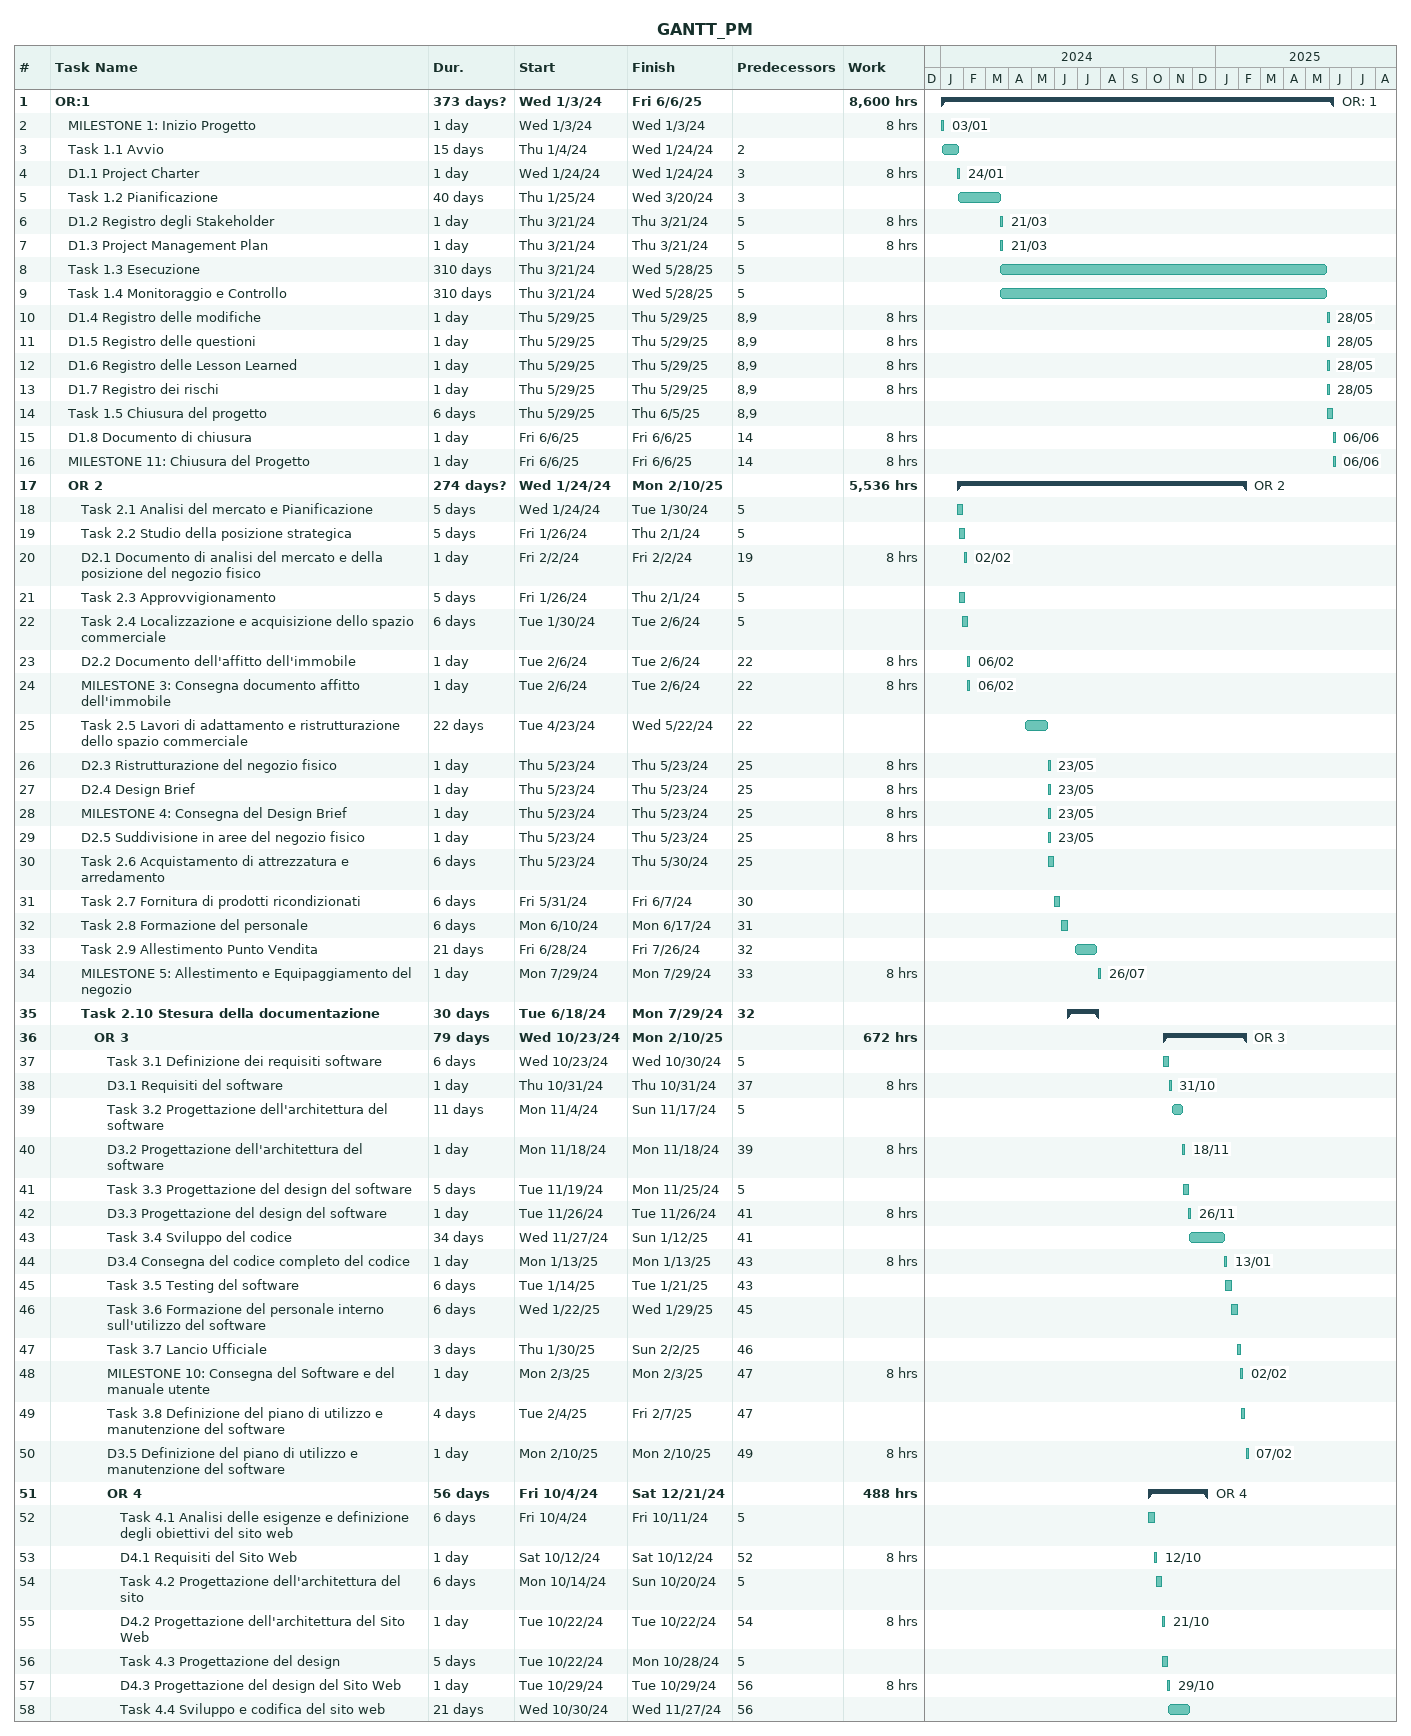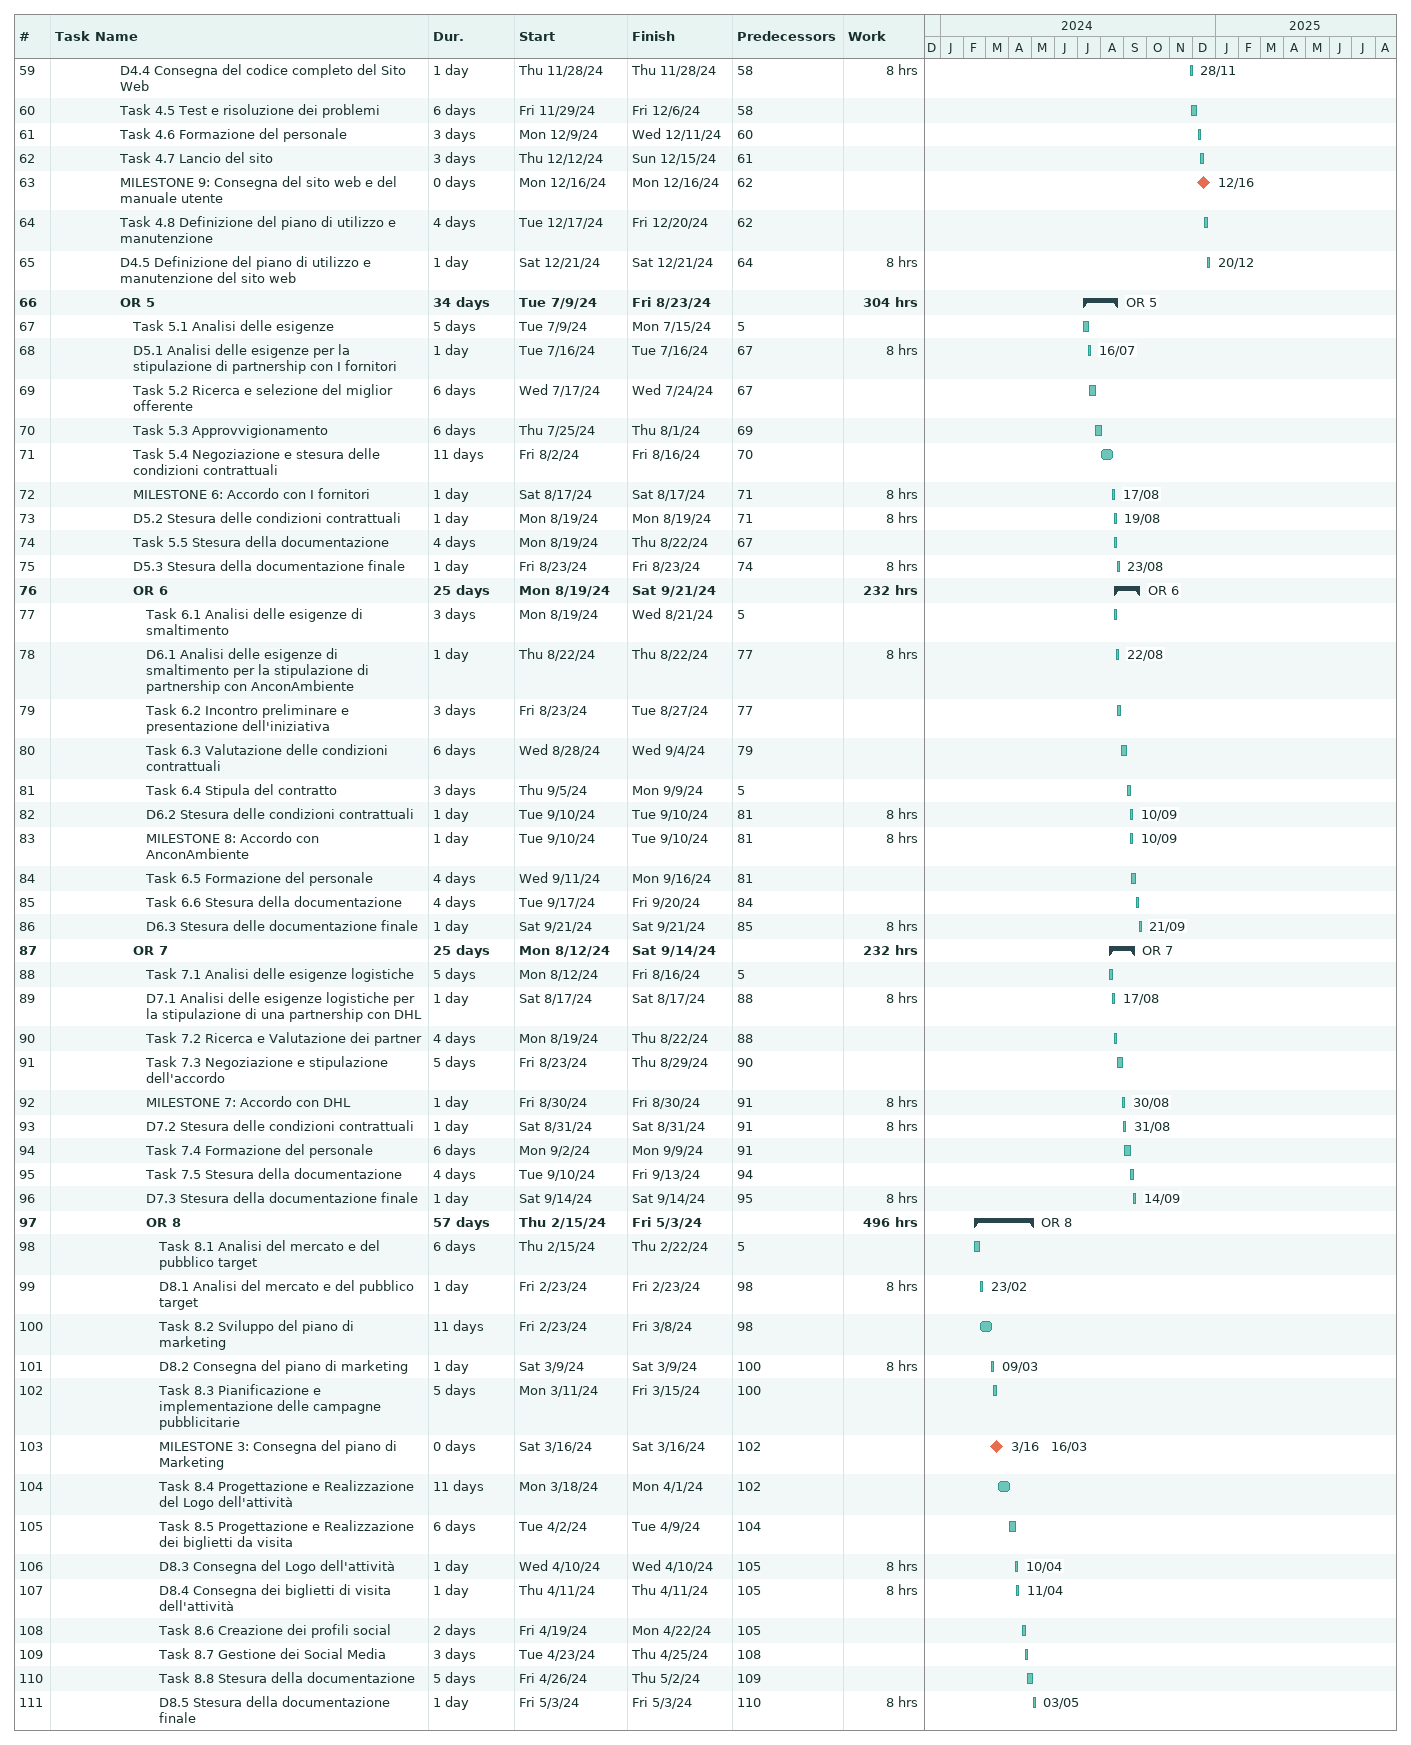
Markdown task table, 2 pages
GANTT_PM

| ID | Level | Task | Duration | Start | Finish | Predecessors | Resources | Work (h) |
|---|---|---|---|---|---|---|---|---|
| 1 | 1 | **OR:1** | 373d? | 2024-01-03 | 2025-06-06 |  | OR: 1 | 8600 |
| 2 | 2 | MILESTONE 1: Inizio Progetto | 1d | 2024-01-03 | 2024-01-03 |  | 03/01 | 8 |
| 3 | 2 | Task 1.1 Avvio | 15d | 2024-01-04 | 2024-01-24 | 2 |  |  |
| 4 | 2 | D1.1 Project Charter | 1d | 2024-01-24 | 2024-01-24 | 3 | 24/01 | 8 |
| 5 | 2 | Task 1.2 Pianificazione | 40d | 2024-01-25 | 2024-03-20 | 3 |  |  |
| 6 | 2 | D1.2 Registro degli Stakeholder | 1d | 2024-03-21 | 2024-03-21 | 5 | 21/03 | 8 |
| 7 | 2 | D1.3 Project Management Plan | 1d | 2024-03-21 | 2024-03-21 | 5 | 21/03 | 8 |
| 8 | 2 | Task 1.3 Esecuzione | 310d | 2024-03-21 | 2025-05-28 | 5 |  |  |
| 9 | 2 | Task 1.4 Monitoraggio e Controllo | 310d | 2024-03-21 | 2025-05-28 | 5 |  |  |
| 10 | 2 | D1.4 Registro delle modifiche | 1d | 2025-05-29 | 2025-05-29 | 8, 9 | 28/05 | 8 |
| 11 | 2 | D1.5 Registro delle questioni | 1d | 2025-05-29 | 2025-05-29 | 8, 9 | 28/05 | 8 |
| 12 | 2 | D1.6 Registro delle Lesson Learned | 1d | 2025-05-29 | 2025-05-29 | 8, 9 | 28/05 | 8 |
| 13 | 2 | D1.7 Registro dei rischi | 1d | 2025-05-29 | 2025-05-29 | 8, 9 | 28/05 | 8 |
| 14 | 2 | Task 1.5 Chiusura del progetto | 6d | 2025-05-29 | 2025-06-05 | 8, 9 |  |  |
| 15 | 2 | D1.8 Documento di chiusura | 1d | 2025-06-06 | 2025-06-06 | 14 | 06/06 | 8 |
| 16 | 2 | MILESTONE 11: Chiusura del Progetto | 1d | 2025-06-06 | 2025-06-06 | 14 | 06/06 | 8 |
| 17 | 2 | **OR 2** | 274d? | 2024-01-24 | 2025-02-10 |  | OR 2 | 5536 |
| 18 | 3 | Task 2.1 Analisi del mercato e Pianificazione | 5d | 2024-01-24 | 2024-01-30 | 5 |  |  |
| 19 | 3 | Task 2.2 Studio della posizione strategica | 5d | 2024-01-26 | 2024-02-01 | 5 |  |  |
| 20 | 3 | D2.1 Documento di analisi del mercato e della posizione del negozio fisico | 1d | 2024-02-02 | 2024-02-02 | 19 | 02/02 | 8 |
| 21 | 3 | Task 2.3 Approvvigionamento | 5d | 2024-01-26 | 2024-02-01 | 5 |  |  |
| 22 | 3 | Task 2.4 Localizzazione e acquisizione dello spazio commerciale | 6d | 2024-01-30 | 2024-02-06 | 5 |  |  |
| 23 | 3 | D2.2 Documento dell'affitto dell'immobile | 1d | 2024-02-06 | 2024-02-06 | 22 | 06/02 | 8 |
| 24 | 3 | MILESTONE 3: Consegna documento affitto dell'immobile | 1d | 2024-02-06 | 2024-02-06 | 22 | 06/02 | 8 |
| 25 | 3 | Task 2.5 Lavori di adattamento e ristrutturazione dello spazio commerciale | 22d | 2024-04-23 | 2024-05-22 | 22 |  |  |
| 26 | 3 | D2.3 Ristrutturazione del negozio fisico | 1d | 2024-05-23 | 2024-05-23 | 25 | 23/05 | 8 |
| 27 | 3 | D2.4 Design Brief | 1d | 2024-05-23 | 2024-05-23 | 25 | 23/05 | 8 |
| 28 | 3 | MILESTONE 4: Consegna del Design Brief | 1d | 2024-05-23 | 2024-05-23 | 25 | 23/05 | 8 |
| 29 | 3 | D2.5 Suddivisione in aree del negozio fisico | 1d | 2024-05-23 | 2024-05-23 | 25 | 23/05 | 8 |
| 30 | 3 | Task 2.6 Acquistamento di attrezzatura e arredamento | 6d | 2024-05-23 | 2024-05-30 | 25 |  |  |
| 31 | 3 | Task 2.7 Fornitura di prodotti ricondizionati | 6d | 2024-05-31 | 2024-06-07 | 30 |  |  |
| 32 | 3 | Task 2.8 Formazione del personale | 6d | 2024-06-10 | 2024-06-17 | 31 |  |  |
| 33 | 3 | Task 2.9 Allestimento Punto Vendita | 21d | 2024-06-28 | 2024-07-26 | 32 |  |  |
| 34 | 3 | MILESTONE 5: Allestimento e Equipaggiamento del negozio | 1d | 2024-07-29 | 2024-07-29 | 33 | 26/07 | 8 |
| 35 | 3 | **Task 2.10 Stesura della documentazione** | 30d | 2024-06-18 | 2024-07-29 | 32 |  |  |
| 36 | 4 | **OR 3** | 79d | 2024-10-23 | 2025-02-10 |  | OR 3 | 672 |
| 37 | 5 | Task 3.1 Definizione dei requisiti software | 6d | 2024-10-23 | 2024-10-30 | 5 |  |  |
| 38 | 5 | D3.1 Requisiti del software | 1d | 2024-10-31 | 2024-10-31 | 37 | 31/10 | 8 |
| 39 | 5 | Task 3.2 Progettazione dell'architettura del software | 11d | 2024-11-04 | 2024-11-17 | 5 |  |  |
| 40 | 5 | D3.2 Progettazione dell'architettura del software | 1d | 2024-11-18 | 2024-11-18 | 39 | 18/11 | 8 |
| 41 | 5 | Task 3.3 Progettazione del design del software | 5d | 2024-11-19 | 2024-11-25 | 5 |  |  |
| 42 | 5 | D3.3 Progettazione del design del software | 1d | 2024-11-26 | 2024-11-26 | 41 | 26/11 | 8 |
| 43 | 5 | Task 3.4 Sviluppo del codice | 34d | 2024-11-27 | 2025-01-12 | 41 |  |  |
| 44 | 5 | D3.4 Consegna del codice completo del codice | 1d | 2025-01-13 | 2025-01-13 | 43 | 13/01 | 8 |
| 45 | 5 | Task 3.5 Testing del software | 6d | 2025-01-14 | 2025-01-21 | 43 |  |  |
| 46 | 5 | Task 3.6 Formazione del personale interno sull'utilizzo del software | 6d | 2025-01-22 | 2025-01-29 | 45 |  |  |
| 47 | 5 | Task 3.7 Lancio Ufficiale | 3d | 2025-01-30 | 2025-02-02 | 46 |  |  |
| 48 | 5 | MILESTONE 10: Consegna del Software e del manuale utente | 1d | 2025-02-03 | 2025-02-03 | 47 | 02/02 | 8 |
| 49 | 5 | Task 3.8 Definizione del piano di utilizzo e manutenzione del software | 4d | 2025-02-04 | 2025-02-07 | 47 |  |  |
| 50 | 5 | D3.5 Definizione del piano di utilizzo e manutenzione del software | 1d | 2025-02-10 | 2025-02-10 | 49 | 07/02 | 8 |
| 51 | 5 | **OR 4** | 56d | 2024-10-04 | 2024-12-21 |  | OR 4 | 488 |
| 52 | 6 | Task 4.1 Analisi delle esigenze e definizione degli obiettivi del sito web | 6d | 2024-10-04 | 2024-10-11 | 5 |  |  |
| 53 | 6 | D4.1 Requisiti del Sito Web | 1d | 2024-10-12 | 2024-10-12 | 52 | 12/10 | 8 |
| 54 | 6 | Task 4.2 Progettazione dell'architettura del sito | 6d | 2024-10-14 | 2024-10-20 | 5 |  |  |
| 55 | 6 | D4.2 Progettazione dell'architettura del Sito Web | 1d | 2024-10-22 | 2024-10-22 | 54 | 21/10 | 8 |
| 56 | 6 | Task 4.3 Progettazione del design | 5d | 2024-10-22 | 2024-10-28 | 5 |  |  |
| 57 | 6 | D4.3 Progettazione del design del Sito Web | 1d | 2024-10-29 | 2024-10-29 | 56 | 29/10 | 8 |
| 58 | 6 | Task 4.4 Sviluppo e codifica del sito web | 21d | 2024-10-30 | 2024-11-27 | 56 |  |  |
| 59 | 6 | D4.4 Consegna del codice completo del Sito Web | 1d | 2024-11-28 | 2024-11-28 | 58 | 28/11 | 8 |
| 60 | 6 | Task 4.5 Test e risoluzione dei problemi | 6d | 2024-11-29 | 2024-12-06 | 58 |  |  |
| 61 | 6 | Task 4.6 Formazione del personale | 3d | 2024-12-09 | 2024-12-11 | 60 |  |  |
| 62 | 6 | Task 4.7 Lancio del sito | 3d | 2024-12-12 | 2024-12-15 | 61 |  |  |
| 63 | 6 | MILESTONE 9: Consegna del sito web e del manuale utente | 0d | 2024-12-16 | 2024-12-16 | 62 |  |  |
| 64 | 6 | Task 4.8 Definizione del piano di utilizzo e manutenzione | 4d | 2024-12-17 | 2024-12-20 | 62 |  |  |
| 65 | 6 | D4.5 Definizione del piano di utilizzo e manutenzione del sito web | 1d | 2024-12-21 | 2024-12-21 | 64 | 20/12 | 8 |
| 66 | 6 | **OR 5** | 34d | 2024-07-09 | 2024-08-23 |  | OR 5 | 304 |
| 67 | 7 | Task 5.1 Analisi delle esigenze | 5d | 2024-07-09 | 2024-07-15 | 5 |  |  |
| 68 | 7 | D5.1 Analisi delle esigenze per la stipulazione di partnership con I fornitori | 1d | 2024-07-16 | 2024-07-16 | 67 | 16/07 | 8 |
| 69 | 7 | Task 5.2 Ricerca e selezione del miglior offerente | 6d | 2024-07-17 | 2024-07-24 | 67 |  |  |
| 70 | 7 | Task 5.3 Approvvigionamento | 6d | 2024-07-25 | 2024-08-01 | 69 |  |  |
| 71 | 7 | Task 5.4 Negoziazione e stesura delle condizioni contrattuali | 11d | 2024-08-02 | 2024-08-16 | 70 |  |  |
| 72 | 7 | MILESTONE 6: Accordo con I fornitori | 1d | 2024-08-17 | 2024-08-17 | 71 | 17/08 | 8 |
| 73 | 7 | D5.2 Stesura delle condizioni contrattuali | 1d | 2024-08-19 | 2024-08-19 | 71 | 19/08 | 8 |
| 74 | 7 | Task 5.5 Stesura della documentazione | 4d | 2024-08-19 | 2024-08-22 | 67 |  |  |
| 75 | 7 | D5.3 Stesura della documentazione finale | 1d | 2024-08-23 | 2024-08-23 | 74 | 23/08 | 8 |
| 76 | 7 | **OR 6** | 25d | 2024-08-19 | 2024-09-21 |  | OR 6 | 232 |
| 77 | 8 | Task 6.1 Analisi delle esigenze di smaltimento | 3d | 2024-08-19 | 2024-08-21 | 5 |  |  |
| 78 | 8 | D6.1 Analisi delle esigenze di smaltimento per la stipulazione di partnership con AnconAmbiente | 1d | 2024-08-22 | 2024-08-22 | 77 | 22/08 | 8 |
| 79 | 8 | Task 6.2 Incontro preliminare e presentazione dell'iniziativa | 3d | 2024-08-23 | 2024-08-27 | 77 |  |  |
| 80 | 8 | Task 6.3 Valutazione delle condizioni contrattuali | 6d | 2024-08-28 | 2024-09-04 | 79 |  |  |
| 81 | 8 | Task 6.4 Stipula del contratto | 3d | 2024-09-05 | 2024-09-09 | 5 |  |  |
| 82 | 8 | D6.2 Stesura delle condizioni contrattuali | 1d | 2024-09-10 | 2024-09-10 | 81 | 10/09 | 8 |
| 83 | 8 | MILESTONE 8: Accordo con AnconAmbiente | 1d | 2024-09-10 | 2024-09-10 | 81 | 10/09 | 8 |
| 84 | 8 | Task 6.5 Formazione del personale | 4d | 2024-09-11 | 2024-09-16 | 81 |  |  |
| 85 | 8 | Task 6.6 Stesura della documentazione | 4d | 2024-09-17 | 2024-09-20 | 84 |  |  |
| 86 | 8 | D6.3 Stesura delle documentazione finale | 1d | 2024-09-21 | 2024-09-21 | 85 | 21/09 | 8 |
| 87 | 7 | **OR 7** | 25d | 2024-08-12 | 2024-09-14 |  | OR 7 | 232 |
| 88 | 8 | Task 7.1 Analisi delle esigenze logistiche | 5d | 2024-08-12 | 2024-08-16 | 5 |  |  |
| 89 | 8 | D7.1 Analisi delle esigenze logistiche per la stipulazione di una partnership con DHL | 1d | 2024-08-17 | 2024-08-17 | 88 | 17/08 | 8 |
| 90 | 8 | Task 7.2 Ricerca e Valutazione dei partner | 4d | 2024-08-19 | 2024-08-22 | 88 |  |  |
| 91 | 8 | Task 7.3 Negoziazione e stipulazione dell'accordo | 5d | 2024-08-23 | 2024-08-29 | 90 |  |  |
| 92 | 8 | MILESTONE 7: Accordo con DHL | 1d | 2024-08-30 | 2024-08-30 | 91 | 30/08 | 8 |
| 93 | 8 | D7.2 Stesura delle condizioni contrattuali | 1d | 2024-08-31 | 2024-08-31 | 91 | 31/08 | 8 |
| 94 | 8 | Task 7.4 Formazione del personale | 6d | 2024-09-02 | 2024-09-09 | 91 |  |  |
| 95 | 8 | Task 7.5 Stesura della documentazione | 4d | 2024-09-10 | 2024-09-13 | 94 |  |  |
| 96 | 8 | D7.3 Stesura della documentazione finale | 1d | 2024-09-14 | 2024-09-14 | 95 | 14/09 | 8 |
| 97 | 8 | **OR 8** | 57d | 2024-02-15 | 2024-05-03 |  | OR 8 | 496 |
| 98 | 9 | Task 8.1 Analisi del mercato e del pubblico target | 6d | 2024-02-15 | 2024-02-22 | 5 |  |  |
| 99 | 9 | D8.1 Analisi del mercato e del pubblico target | 1d | 2024-02-23 | 2024-02-23 | 98 | 23/02 | 8 |
| 100 | 9 | Task 8.2 Sviluppo del piano di marketing | 11d | 2024-02-23 | 2024-03-08 | 98 |  |  |
| 101 | 9 | D8.2 Consegna del piano di marketing | 1d | 2024-03-09 | 2024-03-09 | 100 | 09/03 | 8 |
| 102 | 9 | Task 8.3 Pianificazione e implementazione delle campagne pubblicitarie | 5d | 2024-03-11 | 2024-03-15 | 100 |  |  |
| 103 | 9 | MILESTONE 3: Consegna del piano di Marketing | 0d | 2024-03-16 | 2024-03-16 | 102 | 16/03 |  |
| 104 | 9 | Task 8.4 Progettazione e Realizzazione del Logo dell'attività | 11d | 2024-03-18 | 2024-04-01 | 102 |  |  |
| 105 | 9 | Task 8.5 Progettazione e Realizzazione dei biglietti da visita | 6d | 2024-04-02 | 2024-04-09 | 104 |  |  |
| 106 | 9 | D8.3 Consegna del Logo dell'attività | 1d | 2024-04-10 | 2024-04-10 | 105 | 10/04 | 8 |
| 107 | 9 | D8.4 Consegna dei biglietti di visita dell'attività | 1d | 2024-04-11 | 2024-04-11 | 105 | 11/04 | 8 |
| 108 | 9 | Task 8.6 Creazione dei profili social | 2d | 2024-04-19 | 2024-04-22 | 105 |  |  |
| 109 | 9 | Task 8.7 Gestione dei Social Media | 3d | 2024-04-23 | 2024-04-25 | 108 |  |  |
| 110 | 9 | Task 8.8 Stesura della documentazione | 5d | 2024-04-26 | 2024-05-02 | 109 |  |  |
| 111 | 9 | D8.5 Stesura della documentazione finale | 1d | 2024-05-03 | 2024-05-03 | 110 | 03/05 | 8 |
